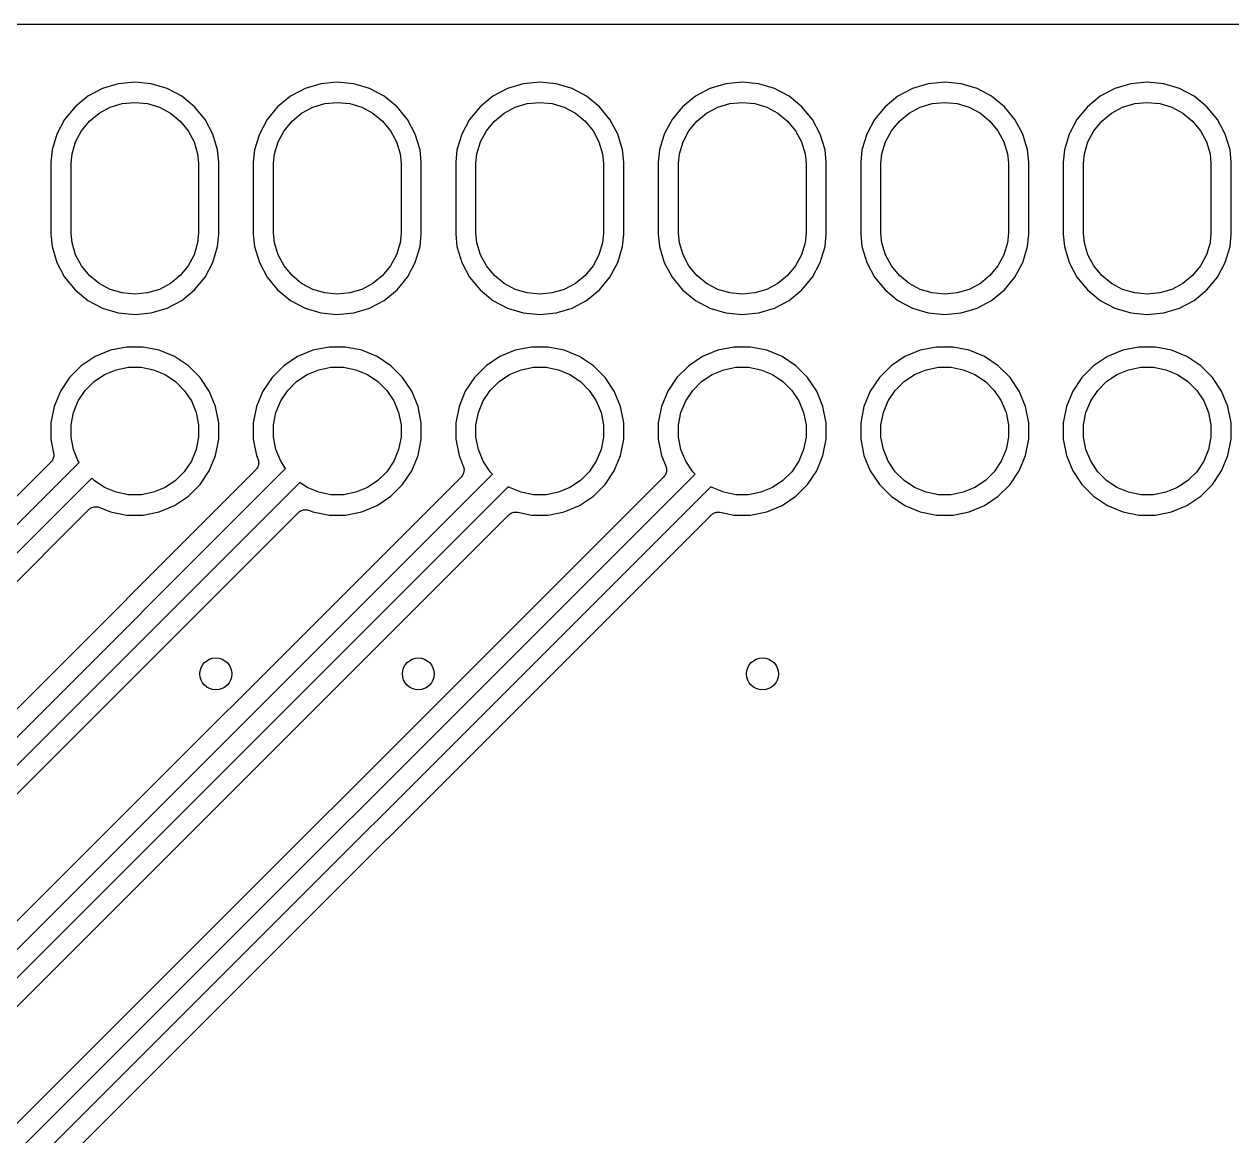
# Model space of a CAD drawing. Extents: x 74.6 to 163.3, y -89.7 to -63.9.
# Drawn here: x 104.66 to 119.81, y -82.25 to -68.3 of the extents above; entities that cross this region are included whole.
import ezdxf

# ---------------------------------------------------------------- set-up
doc = ezdxf.new("R2010")
doc.units = 0
doc.layers.add('BLACK', color=7, linetype='CONTINUOUS')

msp = doc.modelspace()

# ---------------------------------------------------------------- linework, layer by layer
at = {"layer": 'BLACK', "linetype": 'CONTINUOUS'}
for p, q in [((75.4555, -68.299), (155.846, -68.299)), ((105.838, -69.0463), (105.64, -69.1065)), ((106.045, -69.0259), (105.838, -69.0463)), ((106.252, -69.0463), (106.045, -69.0259)), ((106.45, -69.1065), (106.252, -69.0463)), ((108.378, -69.0463), (108.18, -69.1065)), ((108.585, -69.0259), (108.378, -69.0463)), ((108.792, -69.0463), (108.585, -69.0259)), ((108.99, -69.1065), (108.792, -69.0463)), ((110.918, -69.0463), (110.72, -69.1065)), ((111.125, -69.0259), (110.918, -69.0463)), ((111.332, -69.0463), (111.125, -69.0259)), ((111.53, -69.1065), (111.332, -69.0463)), ((113.458, -69.0463), (113.26, -69.1065)), ((113.665, -69.0259), (113.458, -69.0463)), ((113.872, -69.0463), (113.665, -69.0259)), ((114.07, -69.1065), (113.872, -69.0463)), ((115.998, -69.0463), (115.8, -69.1065)), ((116.205, -69.0259), (115.998, -69.0463)), ((116.412, -69.0463), (116.205, -69.0259)), ((116.61, -69.1065), (116.412, -69.0463)), ((118.538, -69.0463), (118.34, -69.1065)), ((118.745, -69.0259), (118.538, -69.0463)), ((118.952, -69.0463), (118.745, -69.0259)), ((119.15, -69.1065), (118.952, -69.0463)), ((105.457, -69.2044), (105.296, -69.3361)), ((105.64, -69.1065), (105.457, -69.2044)), ((106.633, -69.2044), (106.45, -69.1065)), ((106.794, -69.3361), (106.633, -69.2044)), ((107.997, -69.2044), (107.836, -69.3361)), ((108.18, -69.1065), (107.997, -69.2044)), ((109.173, -69.2044), (108.99, -69.1065)), ((109.334, -69.3361), (109.173, -69.2044)), ((110.537, -69.2044), (110.376, -69.3361)), ((110.72, -69.1065), (110.537, -69.2044)), ((111.713, -69.2044), (111.53, -69.1065)), ((111.874, -69.3361), (111.713, -69.2044)), ((113.077, -69.2044), (112.916, -69.3361)), ((113.26, -69.1065), (113.077, -69.2044)), ((114.253, -69.2044), (114.07, -69.1065)), ((114.414, -69.3361), (114.253, -69.2044)), ((115.617, -69.2044), (115.456, -69.3361)), ((115.8, -69.1065), (115.617, -69.2044)), ((116.793, -69.2044), (116.61, -69.1065)), ((116.954, -69.3361), (116.793, -69.2044)), ((118.157, -69.2044), (117.996, -69.3361)), ((118.34, -69.1065), (118.157, -69.2044)), ((119.333, -69.2044), (119.15, -69.1065)), ((119.494, -69.3361), (119.333, -69.2044)), ((105.296, -69.3361), (105.164, -69.4966)), ((105.598, -69.4166), (105.737, -69.3423)), ((105.737, -69.3423), (105.888, -69.2966)), ((105.888, -69.2966), (106.045, -69.2811)), ((106.045, -69.2811), (106.202, -69.2966)), ((106.202, -69.2966), (106.353, -69.3423)), ((106.353, -69.3423), (106.492, -69.4166)), ((106.926, -69.4966), (106.794, -69.3361)), ((107.836, -69.3361), (107.704, -69.4966)), ((108.138, -69.4166), (108.277, -69.3423)), ((108.277, -69.3423), (108.428, -69.2966)), ((108.428, -69.2966), (108.585, -69.2811)), ((108.585, -69.2811), (108.742, -69.2966)), ((108.742, -69.2966), (108.893, -69.3423)), ((108.893, -69.3423), (109.032, -69.4166)), ((109.466, -69.4966), (109.334, -69.3361)), ((110.376, -69.3361), (110.244, -69.4966)), ((110.678, -69.4166), (110.817, -69.3423)), ((110.817, -69.3423), (110.968, -69.2966)), ((110.968, -69.2966), (111.125, -69.2811)), ((111.125, -69.2811), (111.282, -69.2966)), ((111.282, -69.2966), (111.433, -69.3423)), ((111.433, -69.3423), (111.572, -69.4166)), ((112.006, -69.4966), (111.874, -69.3361)), ((112.916, -69.3361), (112.784, -69.4966)), ((113.218, -69.4166), (113.357, -69.3423)), ((113.357, -69.3423), (113.508, -69.2966)), ((113.508, -69.2966), (113.665, -69.2811)), ((113.665, -69.2811), (113.822, -69.2966)), ((113.822, -69.2966), (113.973, -69.3423)), ((113.973, -69.3423), (114.112, -69.4166)), ((114.546, -69.4966), (114.414, -69.3361)), ((115.456, -69.3361), (115.324, -69.4966)), ((115.758, -69.4166), (115.897, -69.3423)), ((115.897, -69.3423), (116.048, -69.2966)), ((116.048, -69.2966), (116.205, -69.2811)), ((116.205, -69.2811), (116.362, -69.2966)), ((116.362, -69.2966), (116.513, -69.3423)), ((116.513, -69.3423), (116.652, -69.4166)), ((117.086, -69.4966), (116.954, -69.3361)), ((117.996, -69.3361), (117.864, -69.4966)), ((118.298, -69.4166), (118.437, -69.3423)), ((118.437, -69.3423), (118.588, -69.2966)), ((118.588, -69.2966), (118.745, -69.2811)), ((118.745, -69.2811), (118.902, -69.2966)), ((118.902, -69.2966), (119.053, -69.3423)), ((119.053, -69.3423), (119.192, -69.4166)), ((119.626, -69.4966), (119.494, -69.3361)), ((105.164, -69.4966), (105.067, -69.6797)), ((105.377, -69.6384), (105.477, -69.5166)), ((105.477, -69.5166), (105.598, -69.4166)), ((106.492, -69.4166), (106.613, -69.5166)), ((106.613, -69.5166), (106.713, -69.6384)), ((107.023, -69.6797), (106.926, -69.4966)), ((107.704, -69.4966), (107.607, -69.6797)), ((107.917, -69.6384), (108.017, -69.5166)), ((108.017, -69.5166), (108.138, -69.4166)), ((109.032, -69.4166), (109.153, -69.5166)), ((109.153, -69.5166), (109.253, -69.6384)), ((109.563, -69.6797), (109.466, -69.4966)), ((110.244, -69.4966), (110.147, -69.6797)), ((110.457, -69.6384), (110.557, -69.5166)), ((110.557, -69.5166), (110.678, -69.4166)), ((111.572, -69.4166), (111.693, -69.5166)), ((111.693, -69.5166), (111.793, -69.6384)), ((112.103, -69.6797), (112.006, -69.4966)), ((112.784, -69.4966), (112.687, -69.6797)), ((112.997, -69.6384), (113.097, -69.5166)), ((113.097, -69.5166), (113.218, -69.4166)), ((114.112, -69.4166), (114.233, -69.5166)), ((114.233, -69.5166), (114.333, -69.6384)), ((114.643, -69.6797), (114.546, -69.4966)), ((115.324, -69.4966), (115.227, -69.6797)), ((115.537, -69.6384), (115.637, -69.5166)), ((115.637, -69.5166), (115.758, -69.4166)), ((116.652, -69.4166), (116.773, -69.5166)), ((116.773, -69.5166), (116.873, -69.6384)), ((117.183, -69.6797), (117.086, -69.4966)), ((117.864, -69.4966), (117.767, -69.6797)), ((118.077, -69.6384), (118.177, -69.5166)), ((118.177, -69.5166), (118.298, -69.4166)), ((119.192, -69.4166), (119.313, -69.5166)), ((119.313, -69.5166), (119.413, -69.6384)), ((119.723, -69.6797), (119.626, -69.4966)), ((105.067, -69.6797), (105.006, -69.8784)), ((105.302, -69.7774), (105.377, -69.6384)), ((106.713, -69.6384), (106.788, -69.7774)), ((107.084, -69.8784), (107.023, -69.6797)), ((107.607, -69.6797), (107.546, -69.8784)), ((107.842, -69.7774), (107.917, -69.6384)), ((109.253, -69.6384), (109.328, -69.7774)), ((109.624, -69.8784), (109.563, -69.6797)), ((110.147, -69.6797), (110.086, -69.8784)), ((110.382, -69.7774), (110.457, -69.6384)), ((111.793, -69.6384), (111.868, -69.7774)), ((112.164, -69.8784), (112.103, -69.6797)), ((112.687, -69.6797), (112.626, -69.8784)), ((112.922, -69.7774), (112.997, -69.6384)), ((114.333, -69.6384), (114.408, -69.7774)), ((114.704, -69.8784), (114.643, -69.6797)), ((115.227, -69.6797), (115.166, -69.8784)), ((115.462, -69.7774), (115.537, -69.6384)), ((116.873, -69.6384), (116.948, -69.7774)), ((117.244, -69.8784), (117.183, -69.6797)), ((117.767, -69.6797), (117.706, -69.8784)), ((118.002, -69.7774), (118.077, -69.6384)), ((119.413, -69.6384), (119.488, -69.7774)), ((119.784, -69.8784), (119.723, -69.6797)), ((105.257, -69.9282), (105.302, -69.7774)), ((106.788, -69.7774), (106.833, -69.9282)), ((107.797, -69.9282), (107.842, -69.7774)), ((109.328, -69.7774), (109.373, -69.9282)), ((110.337, -69.9282), (110.382, -69.7774)), ((111.868, -69.7774), (111.913, -69.9282)), ((112.877, -69.9282), (112.922, -69.7774)), ((114.408, -69.7774), (114.453, -69.9282)), ((115.417, -69.9282), (115.462, -69.7774)), ((116.948, -69.7774), (116.993, -69.9282)), ((117.957, -69.9282), (118.002, -69.7774)), ((119.488, -69.7774), (119.533, -69.9282)), ((105.006, -69.8784), (104.991, -70.0332)), ((105.245, -70.0457), (105.257, -69.9282)), ((106.833, -69.9282), (106.845, -70.0457)), ((107.099, -70.0332), (107.084, -69.8784)), ((107.546, -69.8784), (107.531, -70.0332)), ((107.785, -70.0457), (107.797, -69.9282)), ((109.373, -69.9282), (109.385, -70.0457)), ((109.639, -70.0332), (109.624, -69.8784)), ((110.086, -69.8784), (110.071, -70.0332)), ((110.325, -70.0457), (110.337, -69.9282)), ((111.913, -69.9282), (111.925, -70.0457)), ((112.179, -70.0332), (112.164, -69.8784)), ((112.626, -69.8784), (112.611, -70.0332)), ((112.865, -70.0457), (112.877, -69.9282)), ((114.453, -69.9282), (114.465, -70.0457)), ((114.719, -70.0332), (114.704, -69.8784)), ((115.166, -69.8784), (115.151, -70.0332)), ((115.405, -70.0457), (115.417, -69.9282)), ((116.993, -69.9282), (117.005, -70.0457)), ((117.259, -70.0332), (117.244, -69.8784)), ((117.706, -69.8784), (117.691, -70.0332)), ((117.945, -70.0457), (117.957, -69.9282)), ((119.533, -69.9282), (119.545, -70.0457)), ((119.799, -70.0332), (119.784, -69.8784)), ((104.991, -70.0332), (104.991, -70.9368)), ((105.245, -70.9243), (105.245, -70.0457)), ((106.845, -70.0457), (106.845, -70.9243)), ((107.099, -70.9368), (107.099, -70.0332)), ((107.531, -70.0332), (107.531, -70.9368)), ((107.785, -70.9243), (107.785, -70.0457)), ((109.385, -70.0457), (109.385, -70.9243)), ((109.639, -70.9368), (109.639, -70.0332)), ((110.071, -70.0332), (110.071, -70.9368)), ((110.325, -70.9243), (110.325, -70.0457)), ((111.925, -70.0457), (111.925, -70.9243)), ((112.179, -70.9368), (112.179, -70.0332)), ((112.611, -70.0332), (112.611, -70.9368)), ((112.865, -70.9243), (112.865, -70.0457)), ((114.465, -70.0457), (114.465, -70.9243)), ((114.719, -70.9368), (114.719, -70.0332)), ((115.151, -70.0332), (115.151, -70.9368)), ((115.405, -70.9243), (115.405, -70.0457)), ((117.005, -70.0457), (117.005, -70.9243)), ((117.259, -70.9368), (117.259, -70.0332)), ((117.691, -70.0332), (117.691, -70.9368)), ((117.945, -70.9243), (117.945, -70.0457)), ((119.545, -70.0457), (119.545, -70.9243)), ((119.799, -70.9368), (119.799, -70.0332)), ((104.991, -70.9368), (105.006, -71.0916)), ((105.257, -71.0418), (105.245, -70.9243)), ((105.302, -71.1926), (105.257, -71.0418)), ((106.833, -71.0418), (106.788, -71.1926)), ((106.845, -70.9243), (106.833, -71.0418)), ((107.084, -71.0916), (107.099, -70.9368)), ((107.531, -70.9368), (107.546, -71.0916)), ((107.797, -71.0418), (107.785, -70.9243)), ((107.842, -71.1926), (107.797, -71.0418)), ((109.373, -71.0418), (109.328, -71.1926)), ((109.385, -70.9243), (109.373, -71.0418)), ((109.624, -71.0916), (109.639, -70.9368)), ((110.071, -70.9368), (110.086, -71.0916)), ((110.337, -71.0418), (110.325, -70.9243)), ((110.382, -71.1926), (110.337, -71.0418)), ((111.913, -71.0418), (111.868, -71.1926)), ((111.925, -70.9243), (111.913, -71.0418)), ((112.164, -71.0916), (112.179, -70.9368)), ((112.611, -70.9368), (112.626, -71.0916)), ((112.877, -71.0418), (112.865, -70.9243)), ((112.922, -71.1926), (112.877, -71.0418)), ((114.453, -71.0418), (114.408, -71.1926)), ((114.465, -70.9243), (114.453, -71.0418)), ((114.704, -71.0916), (114.719, -70.9368)), ((115.151, -70.9368), (115.166, -71.0916)), ((115.417, -71.0418), (115.405, -70.9243)), ((115.462, -71.1926), (115.417, -71.0418)), ((116.993, -71.0418), (116.948, -71.1926)), ((117.005, -70.9243), (116.993, -71.0418)), ((117.244, -71.0916), (117.259, -70.9368)), ((117.691, -70.9368), (117.706, -71.0916)), ((117.957, -71.0418), (117.945, -70.9243)), ((118.002, -71.1926), (117.957, -71.0418)), ((119.533, -71.0418), (119.488, -71.1926)), ((119.545, -70.9243), (119.533, -71.0418)), ((119.784, -71.0916), (119.799, -70.9368)), ((105.006, -71.0916), (105.067, -71.2903)), ((105.377, -71.3316), (105.302, -71.1926)), ((106.788, -71.1926), (106.713, -71.3316)), ((107.023, -71.2903), (107.084, -71.0916)), ((107.546, -71.0916), (107.607, -71.2903)), ((107.917, -71.3316), (107.842, -71.1926)), ((109.328, -71.1926), (109.253, -71.3316)), ((109.563, -71.2903), (109.624, -71.0916)), ((110.086, -71.0916), (110.147, -71.2903)), ((110.457, -71.3316), (110.382, -71.1926)), ((111.868, -71.1926), (111.793, -71.3316)), ((112.103, -71.2903), (112.164, -71.0916)), ((112.626, -71.0916), (112.687, -71.2903)), ((112.997, -71.3316), (112.922, -71.1926)), ((114.408, -71.1926), (114.333, -71.3316)), ((114.643, -71.2903), (114.704, -71.0916)), ((115.166, -71.0916), (115.227, -71.2903)), ((115.537, -71.3316), (115.462, -71.1926)), ((116.948, -71.1926), (116.873, -71.3316)), ((117.183, -71.2903), (117.244, -71.0916)), ((117.706, -71.0916), (117.767, -71.2903)), ((118.077, -71.3316), (118.002, -71.1926)), ((119.488, -71.1926), (119.413, -71.3316)), ((119.723, -71.2903), (119.784, -71.0916)), ((105.067, -71.2903), (105.164, -71.4734)), ((105.477, -71.4534), (105.377, -71.3316)), ((106.713, -71.3316), (106.613, -71.4534)), ((106.926, -71.4734), (107.023, -71.2903)), ((107.607, -71.2903), (107.704, -71.4734)), ((108.017, -71.4534), (107.917, -71.3316)), ((109.253, -71.3316), (109.153, -71.4534)), ((109.466, -71.4734), (109.563, -71.2903)), ((110.147, -71.2903), (110.244, -71.4734)), ((110.557, -71.4534), (110.457, -71.3316)), ((111.793, -71.3316), (111.693, -71.4534)), ((112.006, -71.4734), (112.103, -71.2903)), ((112.687, -71.2903), (112.784, -71.4734)), ((113.097, -71.4534), (112.997, -71.3316)), ((114.333, -71.3316), (114.233, -71.4534)), ((114.546, -71.4734), (114.643, -71.2903)), ((115.227, -71.2903), (115.324, -71.4734)), ((115.637, -71.4534), (115.537, -71.3316)), ((116.873, -71.3316), (116.773, -71.4534)), ((117.086, -71.4734), (117.183, -71.2903)), ((117.767, -71.2903), (117.864, -71.4734)), ((118.177, -71.4534), (118.077, -71.3316)), ((119.413, -71.3316), (119.313, -71.4534)), ((119.626, -71.4734), (119.723, -71.2903)), ((105.164, -71.4734), (105.296, -71.6339)), ((105.598, -71.5534), (105.477, -71.4534)), ((106.613, -71.4534), (106.492, -71.5534)), ((106.794, -71.6339), (106.926, -71.4734)), ((107.704, -71.4734), (107.836, -71.6339)), ((108.138, -71.5534), (108.017, -71.4534)), ((109.153, -71.4534), (109.032, -71.5534)), ((109.334, -71.6339), (109.466, -71.4734)), ((110.244, -71.4734), (110.376, -71.6339)), ((110.678, -71.5534), (110.557, -71.4534)), ((111.693, -71.4534), (111.572, -71.5534)), ((111.874, -71.6339), (112.006, -71.4734)), ((112.784, -71.4734), (112.916, -71.6339)), ((113.218, -71.5534), (113.097, -71.4534)), ((114.233, -71.4534), (114.112, -71.5534)), ((114.414, -71.6339), (114.546, -71.4734)), ((115.324, -71.4734), (115.456, -71.6339)), ((115.758, -71.5534), (115.637, -71.4534)), ((116.773, -71.4534), (116.652, -71.5534)), ((116.954, -71.6339), (117.086, -71.4734)), ((117.864, -71.4734), (117.996, -71.6339)), ((118.298, -71.5534), (118.177, -71.4534)), ((119.313, -71.4534), (119.192, -71.5534)), ((119.494, -71.6339), (119.626, -71.4734)), ((105.296, -71.6339), (105.457, -71.7656)), ((105.737, -71.6277), (105.598, -71.5534)), ((105.888, -71.6734), (105.737, -71.6277)), ((106.353, -71.6277), (106.202, -71.6734)), ((106.492, -71.5534), (106.353, -71.6277)), ((106.633, -71.7656), (106.794, -71.6339)), ((107.836, -71.6339), (107.997, -71.7656)), ((108.277, -71.6277), (108.138, -71.5534)), ((108.428, -71.6734), (108.277, -71.6277)), ((108.893, -71.6277), (108.742, -71.6734)), ((109.032, -71.5534), (108.893, -71.6277)), ((109.173, -71.7656), (109.334, -71.6339)), ((110.376, -71.6339), (110.537, -71.7656)), ((110.817, -71.6277), (110.678, -71.5534)), ((110.968, -71.6734), (110.817, -71.6277)), ((111.433, -71.6277), (111.282, -71.6734)), ((111.572, -71.5534), (111.433, -71.6277)), ((111.713, -71.7656), (111.874, -71.6339)), ((112.916, -71.6339), (113.077, -71.7656)), ((113.357, -71.6277), (113.218, -71.5534)), ((113.508, -71.6734), (113.357, -71.6277)), ((113.973, -71.6277), (113.822, -71.6734)), ((114.112, -71.5534), (113.973, -71.6277)), ((114.253, -71.7656), (114.414, -71.6339)), ((115.456, -71.6339), (115.617, -71.7656)), ((115.897, -71.6277), (115.758, -71.5534)), ((116.048, -71.6734), (115.897, -71.6277)), ((116.513, -71.6277), (116.362, -71.6734)), ((116.652, -71.5534), (116.513, -71.6277)), ((116.793, -71.7656), (116.954, -71.6339)), ((117.996, -71.6339), (118.157, -71.7656)), ((118.437, -71.6277), (118.298, -71.5534)), ((118.588, -71.6734), (118.437, -71.6277)), ((119.053, -71.6277), (118.902, -71.6734)), ((119.192, -71.5534), (119.053, -71.6277)), ((119.333, -71.7656), (119.494, -71.6339)), ((105.457, -71.7656), (105.64, -71.8635)), ((106.045, -71.6889), (105.888, -71.6734)), ((106.202, -71.6734), (106.045, -71.6889)), ((106.45, -71.8635), (106.633, -71.7656)), ((107.997, -71.7656), (108.18, -71.8635)), ((108.585, -71.6889), (108.428, -71.6734)), ((108.742, -71.6734), (108.585, -71.6889)), ((108.99, -71.8635), (109.173, -71.7656)), ((110.537, -71.7656), (110.72, -71.8635)), ((111.125, -71.6889), (110.968, -71.6734)), ((111.282, -71.6734), (111.125, -71.6889)), ((111.53, -71.8635), (111.713, -71.7656)), ((113.077, -71.7656), (113.26, -71.8635)), ((113.665, -71.6889), (113.508, -71.6734)), ((113.822, -71.6734), (113.665, -71.6889)), ((114.07, -71.8635), (114.253, -71.7656)), ((115.617, -71.7656), (115.8, -71.8635)), ((116.205, -71.6889), (116.048, -71.6734)), ((116.362, -71.6734), (116.205, -71.6889)), ((116.61, -71.8635), (116.793, -71.7656)), ((118.157, -71.7656), (118.34, -71.8635)), ((118.745, -71.6889), (118.588, -71.6734)), ((118.902, -71.6734), (118.745, -71.6889)), ((119.15, -71.8635), (119.333, -71.7656)), ((105.64, -71.8635), (105.838, -71.9237)), ((105.838, -71.9237), (106.045, -71.9441)), ((106.045, -71.9441), (106.252, -71.9237)), ((106.252, -71.9237), (106.45, -71.8635)), ((108.18, -71.8635), (108.378, -71.9237)), ((108.378, -71.9237), (108.585, -71.9441)), ((108.585, -71.9441), (108.792, -71.9237)), ((108.792, -71.9237), (108.99, -71.8635)), ((110.72, -71.8635), (110.918, -71.9237)), ((110.918, -71.9237), (111.125, -71.9441)), ((111.125, -71.9441), (111.332, -71.9237)), ((111.332, -71.9237), (111.53, -71.8635)), ((113.26, -71.8635), (113.458, -71.9237)), ((113.458, -71.9237), (113.665, -71.9441)), ((113.665, -71.9441), (113.872, -71.9237)), ((113.872, -71.9237), (114.07, -71.8635)), ((115.8, -71.8635), (115.998, -71.9237)), ((115.998, -71.9237), (116.205, -71.9441)), ((116.205, -71.9441), (116.412, -71.9237)), ((116.412, -71.9237), (116.61, -71.8635)), ((118.34, -71.8635), (118.538, -71.9237)), ((118.538, -71.9237), (118.745, -71.9441)), ((118.745, -71.9441), (118.952, -71.9237)), ((118.952, -71.9237), (119.15, -71.8635)), ((105.738, -72.3925), (105.546, -72.472)), ((105.941, -72.352), (105.738, -72.3925)), ((106.149, -72.352), (105.941, -72.352)), ((106.352, -72.3925), (106.149, -72.352)), ((106.544, -72.472), (106.352, -72.3925)), ((108.278, -72.3925), (108.086, -72.472)), ((108.481, -72.352), (108.278, -72.3925)), ((108.689, -72.352), (108.481, -72.352)), ((108.892, -72.3925), (108.689, -72.352)), ((109.084, -72.472), (108.892, -72.3925)), ((110.818, -72.3925), (110.626, -72.472)), ((111.021, -72.352), (110.818, -72.3925)), ((111.229, -72.352), (111.021, -72.352)), ((111.432, -72.3925), (111.229, -72.352)), ((111.624, -72.472), (111.432, -72.3925)), ((113.358, -72.3925), (113.166, -72.472)), ((113.561, -72.352), (113.358, -72.3925)), ((113.769, -72.352), (113.561, -72.352)), ((113.972, -72.3925), (113.769, -72.352)), ((114.164, -72.472), (113.972, -72.3925)), ((115.898, -72.3925), (115.706, -72.472)), ((116.101, -72.352), (115.898, -72.3925)), ((116.309, -72.352), (116.101, -72.352)), ((116.512, -72.3925), (116.309, -72.352)), ((116.704, -72.472), (116.512, -72.3925)), ((118.438, -72.3925), (118.246, -72.472)), ((118.641, -72.352), (118.438, -72.3925)), ((118.849, -72.352), (118.641, -72.352)), ((119.052, -72.3925), (118.849, -72.352)), ((119.244, -72.472), (119.052, -72.3925)), ((105.546, -72.472), (105.373, -72.5873)), ((106.717, -72.5873), (106.544, -72.472)), ((108.086, -72.472), (107.913, -72.5873)), ((109.257, -72.5873), (109.084, -72.472)), ((110.626, -72.472), (110.453, -72.5873)), ((111.797, -72.5873), (111.624, -72.472)), ((113.166, -72.472), (112.993, -72.5873)), ((114.337, -72.5873), (114.164, -72.472)), ((115.706, -72.472), (115.533, -72.5873)), ((116.877, -72.5873), (116.704, -72.472)), ((118.246, -72.472), (118.073, -72.5873)), ((119.417, -72.5873), (119.244, -72.472)), ((105.373, -72.5873), (105.226, -72.7341)), ((105.535, -72.7846), (105.666, -72.697)), ((105.666, -72.697), (105.812, -72.6367)), ((105.812, -72.6367), (105.966, -72.606)), ((105.966, -72.606), (106.124, -72.606)), ((106.124, -72.606), (106.278, -72.6367)), ((106.278, -72.6367), (106.424, -72.697)), ((106.424, -72.697), (106.555, -72.7846)), ((106.864, -72.7341), (106.717, -72.5873)), ((107.913, -72.5873), (107.766, -72.7341)), ((108.075, -72.7846), (108.206, -72.697)), ((108.206, -72.697), (108.352, -72.6367)), ((108.352, -72.6367), (108.506, -72.606)), ((108.506, -72.606), (108.664, -72.606)), ((108.664, -72.606), (108.818, -72.6367)), ((108.818, -72.6367), (108.964, -72.697)), ((108.964, -72.697), (109.095, -72.7846)), ((109.404, -72.7341), (109.257, -72.5873)), ((110.453, -72.5873), (110.306, -72.7341)), ((110.615, -72.7846), (110.746, -72.697)), ((110.746, -72.697), (110.892, -72.6367)), ((110.892, -72.6367), (111.046, -72.606)), ((111.046, -72.606), (111.204, -72.606)), ((111.204, -72.606), (111.358, -72.6367)), ((111.358, -72.6367), (111.504, -72.697)), ((111.504, -72.697), (111.635, -72.7846)), ((111.944, -72.7341), (111.797, -72.5873)), ((112.993, -72.5873), (112.846, -72.7341)), ((113.155, -72.7846), (113.286, -72.697)), ((113.286, -72.697), (113.432, -72.6367)), ((113.432, -72.6367), (113.586, -72.606)), ((113.586, -72.606), (113.744, -72.606)), ((113.744, -72.606), (113.898, -72.6367)), ((113.898, -72.6367), (114.044, -72.697)), ((114.044, -72.697), (114.175, -72.7846)), ((114.484, -72.7341), (114.337, -72.5873)), ((115.533, -72.5873), (115.386, -72.7341)), ((115.695, -72.7846), (115.826, -72.697)), ((115.826, -72.697), (115.972, -72.6367)), ((115.972, -72.6367), (116.126, -72.606)), ((116.126, -72.606), (116.284, -72.606)), ((116.284, -72.606), (116.438, -72.6367)), ((116.438, -72.6367), (116.584, -72.697)), ((116.584, -72.697), (116.715, -72.7846)), ((117.024, -72.7341), (116.877, -72.5873)), ((118.073, -72.5873), (117.926, -72.7341)), ((118.235, -72.7846), (118.366, -72.697)), ((118.366, -72.697), (118.512, -72.6367)), ((118.512, -72.6367), (118.666, -72.606)), ((118.666, -72.606), (118.824, -72.606)), ((118.824, -72.606), (118.978, -72.6367)), ((118.978, -72.6367), (119.124, -72.697)), ((119.124, -72.697), (119.255, -72.7846)), ((119.564, -72.7341), (119.417, -72.5873)), ((105.226, -72.7341), (105.111, -72.9067)), ((105.424, -72.896), (105.535, -72.7846)), ((106.555, -72.7846), (106.666, -72.896)), ((106.979, -72.9067), (106.864, -72.7341)), ((107.766, -72.7341), (107.651, -72.9067)), ((107.964, -72.896), (108.075, -72.7846)), ((109.095, -72.7846), (109.206, -72.896)), ((109.519, -72.9067), (109.404, -72.7341)), ((110.306, -72.7341), (110.191, -72.9067)), ((110.504, -72.896), (110.615, -72.7846)), ((111.635, -72.7846), (111.746, -72.896)), ((112.059, -72.9067), (111.944, -72.7341)), ((112.846, -72.7341), (112.731, -72.9067)), ((113.044, -72.896), (113.155, -72.7846)), ((114.175, -72.7846), (114.286, -72.896)), ((114.599, -72.9067), (114.484, -72.7341)), ((115.386, -72.7341), (115.271, -72.9067)), ((115.584, -72.896), (115.695, -72.7846)), ((116.715, -72.7846), (116.826, -72.896)), ((117.139, -72.9067), (117.024, -72.7341)), ((117.926, -72.7341), (117.811, -72.9067)), ((118.124, -72.896), (118.235, -72.7846)), ((119.255, -72.7846), (119.366, -72.896)), ((119.679, -72.9067), (119.564, -72.7341)), ((105.111, -72.9067), (105.032, -73.0986)), ((105.336, -73.0271), (105.424, -72.896)), ((106.666, -72.896), (106.754, -73.0271)), ((107.058, -73.0986), (106.979, -72.9067)), ((107.651, -72.9067), (107.572, -73.0986)), ((107.876, -73.0271), (107.964, -72.896)), ((109.206, -72.896), (109.294, -73.0271)), ((109.598, -73.0986), (109.519, -72.9067)), ((110.191, -72.9067), (110.112, -73.0986)), ((110.416, -73.0271), (110.504, -72.896)), ((111.746, -72.896), (111.834, -73.0271)), ((112.138, -73.0986), (112.059, -72.9067)), ((112.731, -72.9067), (112.652, -73.0986)), ((112.956, -73.0271), (113.044, -72.896)), ((114.286, -72.896), (114.374, -73.0271)), ((114.678, -73.0986), (114.599, -72.9067)), ((115.271, -72.9067), (115.192, -73.0986)), ((115.496, -73.0271), (115.584, -72.896)), ((116.826, -72.896), (116.914, -73.0271)), ((117.218, -73.0986), (117.139, -72.9067)), ((117.811, -72.9067), (117.732, -73.0986)), ((118.036, -73.0271), (118.124, -72.896)), ((119.366, -72.896), (119.454, -73.0271)), ((119.758, -73.0986), (119.679, -72.9067)), ((105.032, -73.0986), (104.991, -73.3022)), ((105.245, -73.3272), (105.276, -73.1726)), ((105.276, -73.1726), (105.336, -73.0271)), ((106.754, -73.0271), (106.814, -73.1726)), ((106.814, -73.1726), (106.845, -73.3272)), ((107.099, -73.3022), (107.058, -73.0986)), ((107.572, -73.0986), (107.531, -73.3022)), ((107.785, -73.3272), (107.816, -73.1726)), ((107.816, -73.1726), (107.876, -73.0271)), ((109.294, -73.0271), (109.354, -73.1726)), ((109.354, -73.1726), (109.385, -73.3272)), ((109.639, -73.3022), (109.598, -73.0986)), ((110.112, -73.0986), (110.071, -73.3022)), ((110.325, -73.3272), (110.356, -73.1726)), ((110.356, -73.1726), (110.416, -73.0271)), ((111.834, -73.0271), (111.894, -73.1726)), ((111.894, -73.1726), (111.925, -73.3272)), ((112.179, -73.3022), (112.138, -73.0986)), ((112.652, -73.0986), (112.611, -73.3022)), ((112.865, -73.3272), (112.896, -73.1726)), ((112.896, -73.1726), (112.956, -73.0271)), ((114.374, -73.0271), (114.434, -73.1726)), ((114.434, -73.1726), (114.465, -73.3272)), ((114.719, -73.3022), (114.678, -73.0986)), ((115.192, -73.0986), (115.151, -73.3022)), ((115.405, -73.3272), (115.436, -73.1726)), ((115.436, -73.1726), (115.496, -73.0271)), ((116.914, -73.0271), (116.974, -73.1726)), ((116.974, -73.1726), (117.005, -73.3272)), ((117.259, -73.3022), (117.218, -73.0986)), ((117.732, -73.0986), (117.691, -73.3022)), ((117.945, -73.3272), (117.976, -73.1726)), ((117.976, -73.1726), (118.036, -73.0271)), ((119.454, -73.0271), (119.514, -73.1726)), ((119.514, -73.1726), (119.545, -73.3272)), ((119.799, -73.3022), (119.758, -73.0986)), ((104.991, -73.3022), (104.991, -73.5098)), ((105.245, -73.4848), (105.245, -73.3272)), ((106.845, -73.3272), (106.845, -73.4848)), ((107.099, -73.5098), (107.099, -73.3022)), ((107.531, -73.3022), (107.531, -73.5098)), ((107.785, -73.4848), (107.785, -73.3272)), ((109.385, -73.3272), (109.385, -73.4848)), ((109.639, -73.5098), (109.639, -73.3022)), ((110.071, -73.3022), (110.071, -73.5098)), ((110.325, -73.4848), (110.325, -73.3272)), ((111.925, -73.3272), (111.925, -73.4848)), ((112.179, -73.5098), (112.179, -73.3022)), ((112.611, -73.3022), (112.611, -73.5098)), ((112.865, -73.4848), (112.865, -73.3272)), ((114.465, -73.3272), (114.465, -73.4848)), ((114.719, -73.5098), (114.719, -73.3022)), ((115.151, -73.3022), (115.151, -73.5098)), ((115.405, -73.4848), (115.405, -73.3272)), ((117.005, -73.3272), (117.005, -73.4848)), ((117.259, -73.5098), (117.259, -73.3022)), ((117.691, -73.3022), (117.691, -73.5098)), ((117.945, -73.4848), (117.945, -73.3272)), ((119.545, -73.3272), (119.545, -73.4848)), ((119.799, -73.5098), (119.799, -73.3022)), ((104.991, -73.5098), (105.025, -73.6828)), ((105.276, -73.6394), (105.245, -73.4848)), ((106.845, -73.4848), (106.814, -73.6394)), ((107.058, -73.7134), (107.099, -73.5098)), ((107.531, -73.5098), (107.572, -73.7134)), ((107.816, -73.6394), (107.785, -73.4848)), ((109.385, -73.4848), (109.354, -73.6394)), ((109.598, -73.7134), (109.639, -73.5098)), ((110.071, -73.5098), (110.112, -73.7134)), ((110.356, -73.6394), (110.325, -73.4848)), ((111.925, -73.4848), (111.894, -73.6394)), ((112.138, -73.7134), (112.179, -73.5098)), ((112.611, -73.5098), (112.652, -73.7134)), ((112.896, -73.6394), (112.865, -73.4848)), ((114.465, -73.4848), (114.434, -73.6394)), ((114.678, -73.7134), (114.719, -73.5098)), ((115.151, -73.5098), (115.192, -73.7134)), ((115.436, -73.6394), (115.405, -73.4848)), ((117.005, -73.4848), (116.974, -73.6394)), ((117.218, -73.7134), (117.259, -73.5098)), ((117.691, -73.5098), (117.732, -73.7134)), ((117.976, -73.6394), (117.945, -73.4848)), ((119.545, -73.4848), (119.514, -73.6394)), ((119.758, -73.7134), (119.799, -73.5098)), ((105.006, -73.7792), (104.998, -73.7882)), ((105.012, -73.7678), (105.006, -73.7782)), ((105.006, -73.7782), (105.006, -73.7787)), ((105.006, -73.7787), (105.006, -73.7792)), ((105.018, -73.7575), (105.012, -73.7678)), ((105.022, -73.7451), (105.018, -73.7564)), ((105.018, -73.7564), (105.018, -73.7569)), ((105.018, -73.7569), (105.018, -73.7575)), ((105.025, -73.7339), (105.022, -73.7451)), ((105.025, -73.6828), (105.026, -73.6833)), ((105.027, -73.721), (105.025, -73.7327)), ((105.025, -73.7327), (105.025, -73.7332)), ((105.025, -73.7332), (105.025, -73.7339)), ((105.026, -73.6833), (105.026, -73.6833)), ((105.026, -73.6833), (105.026, -73.6833)), ((105.026, -73.6833), (105.026, -73.6845)), ((105.026, -73.6845), (105.027, -73.6963)), ((105.027, -73.6963), (105.028, -73.708)), ((105.028, -73.7092), (105.027, -73.721)), ((105.028, -73.708), (105.028, -73.7086)), ((105.028, -73.7086), (105.028, -73.7092)), ((105.336, -73.7849), (105.276, -73.6394)), ((106.814, -73.6394), (106.754, -73.7849)), ((106.979, -73.9053), (107.058, -73.7134)), ((107.572, -73.7134), (107.589, -73.7553)), ((107.589, -73.7553), (107.589, -73.7559)), ((107.589, -73.7559), (107.589, -73.7559)), ((107.589, -73.7559), (107.589, -73.7559)), ((107.589, -73.7559), (107.59, -73.7569)), ((107.59, -73.7569), (107.593, -73.7684)), ((107.593, -73.7684), (107.596, -73.7797)), ((107.596, -73.7797), (107.596, -73.7802)), ((107.596, -73.7802), (107.596, -73.7808)), ((107.596, -73.7808), (107.597, -73.7926)), ((107.876, -73.7849), (107.816, -73.6394)), ((109.354, -73.6394), (109.294, -73.7849)), ((109.519, -73.9053), (109.598, -73.7134)), ((110.112, -73.7134), (110.166, -73.8451)), ((110.416, -73.7849), (110.356, -73.6394)), ((111.894, -73.6394), (111.834, -73.7849)), ((112.059, -73.9053), (112.138, -73.7134)), ((112.652, -73.7134), (112.706, -73.8451)), ((112.956, -73.7849), (112.896, -73.6394)), ((114.434, -73.6394), (114.374, -73.7849)), ((114.599, -73.9053), (114.678, -73.7134)), ((115.192, -73.7134), (115.271, -73.9053)), ((115.496, -73.7849), (115.436, -73.6394)), ((116.974, -73.6394), (116.914, -73.7849)), ((117.139, -73.9053), (117.218, -73.7134)), ((117.732, -73.7134), (117.811, -73.9053)), ((118.036, -73.7849), (117.976, -73.6394)), ((119.514, -73.6394), (119.454, -73.7849)), ((119.679, -73.9053), (119.758, -73.7134)), ((104.991, -73.7974), (100.083, -78.7048)), ((100.151, -78.996), (105.347, -73.8007)), ((107.561, -73.8937), (101.226, -80.2288)), ((101.294, -80.52), (107.937, -73.8768)), ((104.998, -73.7882), (104.991, -73.7974)), ((105.347, -73.8007), (105.336, -73.7849)), ((106.666, -73.916), (106.555, -74.0274)), ((106.754, -73.7849), (106.666, -73.916)), ((106.864, -74.0779), (106.979, -73.9053)), ((107.569, -73.8846), (107.561, -73.8937)), ((107.576, -73.8755), (107.569, -73.8846)), ((107.577, -73.875), (107.576, -73.8755)), ((107.583, -73.8642), (107.577, -73.8745)), ((107.577, -73.8745), (107.577, -73.875)), ((107.588, -73.8537), (107.583, -73.8642)), ((107.589, -73.8527), (107.588, -73.8532)), ((107.588, -73.8532), (107.588, -73.8537)), ((107.592, -73.8414), (107.589, -73.8527)), ((107.596, -73.8301), (107.592, -73.8414)), ((107.597, -73.8173), (107.596, -73.829)), ((107.596, -73.829), (107.596, -73.8295)), ((107.596, -73.8295), (107.596, -73.8301)), ((107.597, -73.7926), (107.599, -73.8043)), ((107.599, -73.8055), (107.597, -73.8173)), ((107.599, -73.8043), (107.598, -73.8049)), ((107.598, -73.8049), (107.599, -73.8055)), ((107.937, -73.8768), (107.876, -73.7849)), ((109.206, -73.916), (109.095, -74.0274)), ((109.294, -73.7849), (109.206, -73.916)), ((109.404, -74.0779), (109.519, -73.9053)), ((110.166, -73.8451), (110.166, -73.8457)), ((110.166, -73.8457), (110.166, -73.8457)), ((110.166, -73.8457), (110.166, -73.8457)), ((110.166, -73.8457), (110.167, -73.8467)), ((110.169, -73.9312), (110.166, -73.9425)), ((110.167, -73.8467), (110.17, -73.8582)), ((110.173, -73.9199), (110.169, -73.9312)), ((110.17, -73.8582), (110.173, -73.8695)), ((110.173, -73.8695), (110.173, -73.87)), ((110.173, -73.87), (110.174, -73.8706)), ((110.174, -73.9071), (110.173, -73.9188)), ((110.173, -73.9188), (110.173, -73.9193)), ((110.173, -73.9193), (110.173, -73.9199)), ((110.174, -73.8706), (110.175, -73.8825)), ((110.176, -73.8953), (110.174, -73.9071)), ((110.175, -73.8825), (110.176, -73.8941)), ((110.176, -73.8941), (110.176, -73.8947)), ((110.176, -73.8947), (110.176, -73.8953)), ((110.504, -73.916), (110.416, -73.7849)), ((110.534, -73.9468), (110.504, -73.916)), ((111.746, -73.916), (111.635, -74.0274)), ((111.834, -73.7849), (111.746, -73.916)), ((111.944, -74.0779), (112.059, -73.9053)), ((112.706, -73.8451), (112.706, -73.8457)), ((112.706, -73.8457), (112.706, -73.8457)), ((112.706, -73.8457), (112.706, -73.8457)), ((112.706, -73.8457), (112.707, -73.8467)), ((112.709, -73.9311), (112.706, -73.9425)), ((112.707, -73.8467), (112.71, -73.8581)), ((112.713, -73.9199), (112.709, -73.9311)), ((112.71, -73.8581), (112.713, -73.8695)), ((112.713, -73.8695), (112.713, -73.87)), ((112.713, -73.87), (112.714, -73.8706)), ((112.714, -73.907), (112.713, -73.9188)), ((112.713, -73.9188), (112.713, -73.9193)), ((112.713, -73.9193), (112.713, -73.9199)), ((112.714, -73.8706), (112.715, -73.8824)), ((112.716, -73.8953), (112.714, -73.907)), ((112.715, -73.8824), (112.716, -73.8941)), ((112.716, -73.8941), (112.716, -73.8947)), ((112.716, -73.8947), (112.716, -73.8953)), ((113.044, -73.916), (112.956, -73.7849)), ((113.074, -73.9468), (113.044, -73.916)), ((114.286, -73.916), (114.175, -74.0274)), ((114.374, -73.7849), (114.286, -73.916)), ((114.484, -74.0779), (114.599, -73.9053)), ((115.271, -73.9053), (115.386, -74.0779)), ((115.584, -73.916), (115.496, -73.7849)), ((115.695, -74.0274), (115.584, -73.916)), ((116.826, -73.916), (116.715, -74.0274)), ((116.914, -73.7849), (116.826, -73.916)), ((117.024, -74.0779), (117.139, -73.9053)), ((117.811, -73.9053), (117.926, -74.0779)), ((118.124, -73.916), (118.036, -73.7849)), ((118.235, -74.0274), (118.124, -73.916)), ((119.366, -73.916), (119.255, -74.0274)), ((119.454, -73.7849), (119.366, -73.916)), ((119.564, -74.0779), (119.679, -73.9053)), ((105.504, -73.9966), (100.296, -79.205)), ((108.114, -74.0536), (101.439, -80.729)), ((110.139, -73.9835), (102.75, -81.3718)), ((102.818, -81.663), (110.534, -73.9468)), ((112.679, -73.9835), (103.766, -82.8958)), ((103.834, -83.187), (113.074, -73.9468)), ((105.535, -74.0274), (105.504, -73.9966)), ((105.666, -74.115), (105.535, -74.0274)), ((106.555, -74.0274), (106.424, -74.115)), ((106.717, -74.2247), (106.864, -74.0779)), ((108.206, -74.115), (108.114, -74.0536)), ((109.095, -74.0274), (108.964, -74.115)), ((109.257, -74.2247), (109.404, -74.0779)), ((110.146, -73.9744), (110.139, -73.9835)), ((110.154, -73.9653), (110.146, -73.9744)), ((110.16, -73.954), (110.154, -73.9643)), ((110.154, -73.9643), (110.154, -73.9648)), ((110.154, -73.9648), (110.154, -73.9653)), ((110.166, -73.9435), (110.16, -73.954)), ((110.166, -73.9425), (110.166, -73.943)), ((110.166, -73.943), (110.166, -73.9435)), ((111.635, -74.0274), (111.504, -74.115)), ((111.797, -74.2247), (111.944, -74.0779)), ((112.686, -73.9744), (112.679, -73.9835)), ((112.694, -73.9653), (112.686, -73.9744)), ((112.7, -73.9539), (112.694, -73.9643)), ((112.694, -73.9643), (112.694, -73.9648)), ((112.694, -73.9648), (112.694, -73.9653)), ((112.706, -73.9435), (112.7, -73.9539)), ((112.706, -73.9425), (112.706, -73.943)), ((112.706, -73.943), (112.706, -73.9435)), ((114.175, -74.0274), (114.044, -74.115)), ((114.337, -74.2247), (114.484, -74.0779)), ((115.386, -74.0779), (115.533, -74.2247)), ((115.826, -74.115), (115.695, -74.0274)), ((116.715, -74.0274), (116.584, -74.115)), ((116.877, -74.2247), (117.024, -74.0779)), ((117.926, -74.0779), (118.073, -74.2247)), ((118.366, -74.115), (118.235, -74.0274)), ((119.255, -74.0274), (119.124, -74.115)), ((119.417, -74.2247), (119.564, -74.0779)), ((110.73, -74.1044), (102.963, -81.872)), ((113.27, -74.1044), (103.979, -83.396)), ((105.812, -74.1753), (105.666, -74.115)), ((105.966, -74.206), (105.812, -74.1753)), ((106.124, -74.206), (105.966, -74.206)), ((106.278, -74.1753), (106.124, -74.206)), ((106.424, -74.115), (106.278, -74.1753)), ((106.544, -74.34), (106.717, -74.2247)), ((108.352, -74.1753), (108.206, -74.115)), ((108.506, -74.206), (108.352, -74.1753)), ((108.664, -74.206), (108.506, -74.206)), ((108.818, -74.1753), (108.664, -74.206)), ((108.964, -74.115), (108.818, -74.1753)), ((109.084, -74.34), (109.257, -74.2247)), ((110.746, -74.115), (110.73, -74.1044)), ((110.892, -74.1753), (110.746, -74.115)), ((111.046, -74.206), (110.892, -74.1753)), ((111.204, -74.206), (111.046, -74.206)), ((111.358, -74.1753), (111.204, -74.206)), ((111.504, -74.115), (111.358, -74.1753)), ((111.624, -74.34), (111.797, -74.2247)), ((113.286, -74.115), (113.27, -74.1044)), ((113.432, -74.1753), (113.286, -74.115)), ((113.586, -74.206), (113.432, -74.1753)), ((113.744, -74.206), (113.586, -74.206)), ((113.898, -74.1753), (113.744, -74.206)), ((114.044, -74.115), (113.898, -74.1753)), ((114.164, -74.34), (114.337, -74.2247)), ((115.533, -74.2247), (115.706, -74.34)), ((115.972, -74.1753), (115.826, -74.115)), ((116.126, -74.206), (115.972, -74.1753)), ((116.284, -74.206), (116.126, -74.206)), ((116.438, -74.1753), (116.284, -74.206)), ((116.584, -74.115), (116.438, -74.1753)), ((116.704, -74.34), (116.877, -74.2247)), ((118.073, -74.2247), (118.246, -74.34)), ((118.512, -74.1753), (118.366, -74.115)), ((118.666, -74.206), (118.512, -74.1753)), ((118.824, -74.206), (118.666, -74.206)), ((118.978, -74.1753), (118.824, -74.206)), ((119.124, -74.115), (118.978, -74.1753)), ((119.244, -74.34), (119.417, -74.2247)), ((105.469, -74.3912), (105.478, -74.3838)), ((105.478, -74.3838), (105.487, -74.3764)), ((105.487, -74.3764), (105.488, -74.3761)), ((105.488, -74.3758), (105.499, -74.3703)), ((105.488, -74.3761), (105.488, -74.3758)), ((105.499, -74.3703), (105.509, -74.3648)), ((105.509, -74.3648), (105.51, -74.3646)), ((105.51, -74.3644), (105.522, -74.3611)), ((105.51, -74.3646), (105.51, -74.3644)), ((105.522, -74.3611), (105.533, -74.3577)), ((105.533, -74.3576), (105.534, -74.3575)), ((105.533, -74.3577), (105.533, -74.3576)), ((105.534, -74.3575), (105.546, -74.3564)), ((105.546, -74.3564), (105.558, -74.3553)), ((105.558, -74.3553), (105.558, -74.3553)), ((105.558, -74.3553), (105.559, -74.3553)), ((105.559, -74.3553), (105.57, -74.3566)), ((105.57, -74.3566), (105.582, -74.3578)), ((105.582, -74.3578), (105.583, -74.3579)), ((105.583, -74.3579), (105.583, -74.358)), ((105.583, -74.358), (105.595, -74.3615)), ((105.595, -74.3615), (105.606, -74.365)), ((105.606, -74.365), (105.738, -74.4195)), ((106.352, -74.4195), (106.544, -74.34)), ((108.892, -74.4195), (109.084, -74.34)), ((111.432, -74.4195), (111.624, -74.34)), ((113.972, -74.4195), (114.164, -74.34)), ((115.706, -74.34), (115.898, -74.4195)), ((116.512, -74.4195), (116.704, -74.34)), ((118.246, -74.34), (118.438, -74.4195)), ((119.052, -74.4195), (119.244, -74.34)), ((100.489, -79.3714), (105.467, -74.3925)), ((101.632, -80.8954), (108.097, -74.4297)), ((103.156, -82.0384), (110.734, -74.4603)), ((104.172, -83.5624), (113.274, -74.4603)), ((105.467, -74.3925), (105.468, -74.392)), ((105.468, -74.392), (105.469, -74.3912)), ((105.468, -74.392), (105.468, -74.392)), ((105.468, -74.392), (105.468, -74.392)), ((105.738, -74.4195), (105.941, -74.46)), ((105.941, -74.46), (106.149, -74.46)), ((106.149, -74.46), (106.352, -74.4195)), ((108.097, -74.4297), (108.098, -74.4292)), ((108.098, -74.4292), (108.099, -74.4284)), ((108.098, -74.4292), (108.098, -74.4292)), ((108.098, -74.4292), (108.098, -74.4292)), ((108.099, -74.4284), (108.108, -74.421)), ((108.108, -74.421), (108.117, -74.4136)), ((108.117, -74.4133), (108.118, -74.413)), ((108.117, -74.4136), (108.117, -74.4133)), ((108.118, -74.413), (108.128, -74.4075)), ((108.128, -74.4075), (108.139, -74.402)), ((108.139, -74.4018), (108.14, -74.4016)), ((108.139, -74.402), (108.139, -74.4018)), ((108.14, -74.4016), (108.151, -74.3983)), ((108.151, -74.3983), (108.163, -74.3949)), ((108.163, -74.3948), (108.164, -74.3947)), ((108.163, -74.3949), (108.163, -74.3948)), ((108.164, -74.3947), (108.176, -74.3936)), ((108.176, -74.3936), (108.187, -74.3925)), ((108.187, -74.3925), (108.188, -74.3925)), ((108.188, -74.3925), (108.188, -74.3925)), ((108.188, -74.3925), (108.2, -74.3938)), ((108.2, -74.3938), (108.212, -74.395)), ((108.212, -74.395), (108.213, -74.3951)), ((108.213, -74.3951), (108.213, -74.3952)), ((108.213, -74.3952), (108.224, -74.3987)), ((108.224, -74.3987), (108.236, -74.4022)), ((108.236, -74.4022), (108.278, -74.4195)), ((108.278, -74.4195), (108.481, -74.46)), ((108.481, -74.46), (108.689, -74.46)), ((108.689, -74.46), (108.892, -74.4195)), ((110.734, -74.4599), (110.735, -74.4591)), ((110.734, -74.46), (110.734, -74.4599)), ((110.734, -74.4603), (110.734, -74.46)), ((110.734, -74.46), (110.734, -74.46)), ((110.735, -74.4591), (110.744, -74.4517)), ((110.744, -74.4517), (110.753, -74.4443)), ((110.753, -74.4443), (110.754, -74.444)), ((110.754, -74.4436), (110.765, -74.4382)), ((110.754, -74.444), (110.754, -74.4436)), ((110.765, -74.4382), (110.775, -74.4327)), ((110.775, -74.4327), (110.776, -74.4325)), ((110.776, -74.4322), (110.788, -74.4289)), ((110.776, -74.4325), (110.776, -74.4322)), ((110.788, -74.4289), (110.799, -74.4255)), ((110.799, -74.4255), (110.8, -74.4253)), ((110.799, -74.4255), (110.799, -74.4255)), ((110.8, -74.4253), (110.812, -74.4243)), ((110.812, -74.4243), (110.824, -74.4232)), ((110.824, -74.4232), (110.824, -74.4232)), ((110.824, -74.4232), (110.825, -74.4232)), ((110.825, -74.4232), (110.836, -74.4244)), ((110.836, -74.4244), (110.848, -74.4256)), ((110.848, -74.4256), (111.021, -74.46)), ((111.021, -74.46), (111.229, -74.46)), ((111.229, -74.46), (111.432, -74.4195)), ((113.274, -74.4599), (113.275, -74.4591)), ((113.274, -74.46), (113.274, -74.4599)), ((113.274, -74.4603), (113.274, -74.46)), ((113.274, -74.46), (113.274, -74.46)), ((113.275, -74.4591), (113.284, -74.4517)), ((113.284, -74.4517), (113.293, -74.4443)), ((113.293, -74.4443), (113.294, -74.444)), ((113.294, -74.4436), (113.305, -74.4382)), ((113.294, -74.444), (113.294, -74.4436)), ((113.305, -74.4382), (113.315, -74.4327)), ((113.315, -74.4327), (113.316, -74.4325)), ((113.316, -74.4322), (113.328, -74.4289)), ((113.316, -74.4325), (113.316, -74.4322)), ((113.328, -74.4289), (113.339, -74.4255)), ((113.339, -74.4255), (113.34, -74.4253)), ((113.339, -74.4255), (113.339, -74.4255)), ((113.34, -74.4253), (113.352, -74.4243)), ((113.352, -74.4243), (113.364, -74.4232)), ((113.364, -74.4232), (113.364, -74.4232)), ((113.364, -74.4232), (113.365, -74.4232)), ((113.365, -74.4232), (113.377, -74.4244)), ((113.377, -74.4244), (113.388, -74.4256)), ((113.388, -74.4256), (113.561, -74.46)), ((113.561, -74.46), (113.769, -74.46)), ((113.769, -74.46), (113.972, -74.4195)), ((115.898, -74.4195), (116.101, -74.46)), ((116.101, -74.46), (116.309, -74.46)), ((116.309, -74.46), (116.512, -74.4195)), ((118.438, -74.4195), (118.641, -74.46)), ((118.641, -74.46), (118.849, -74.46)), ((118.849, -74.46), (119.052, -74.4195))]:
    msp.add_line(p, q, dxfattribs=at)
at = {"layer": 'BLACK'}
for centre in [(107.061, -76.454), (109.601, -76.454), (113.919, -76.454)]:
    msp.add_circle(centre, 0.2, dxfattribs=at)

doc.saveas('drawing.dxf')
